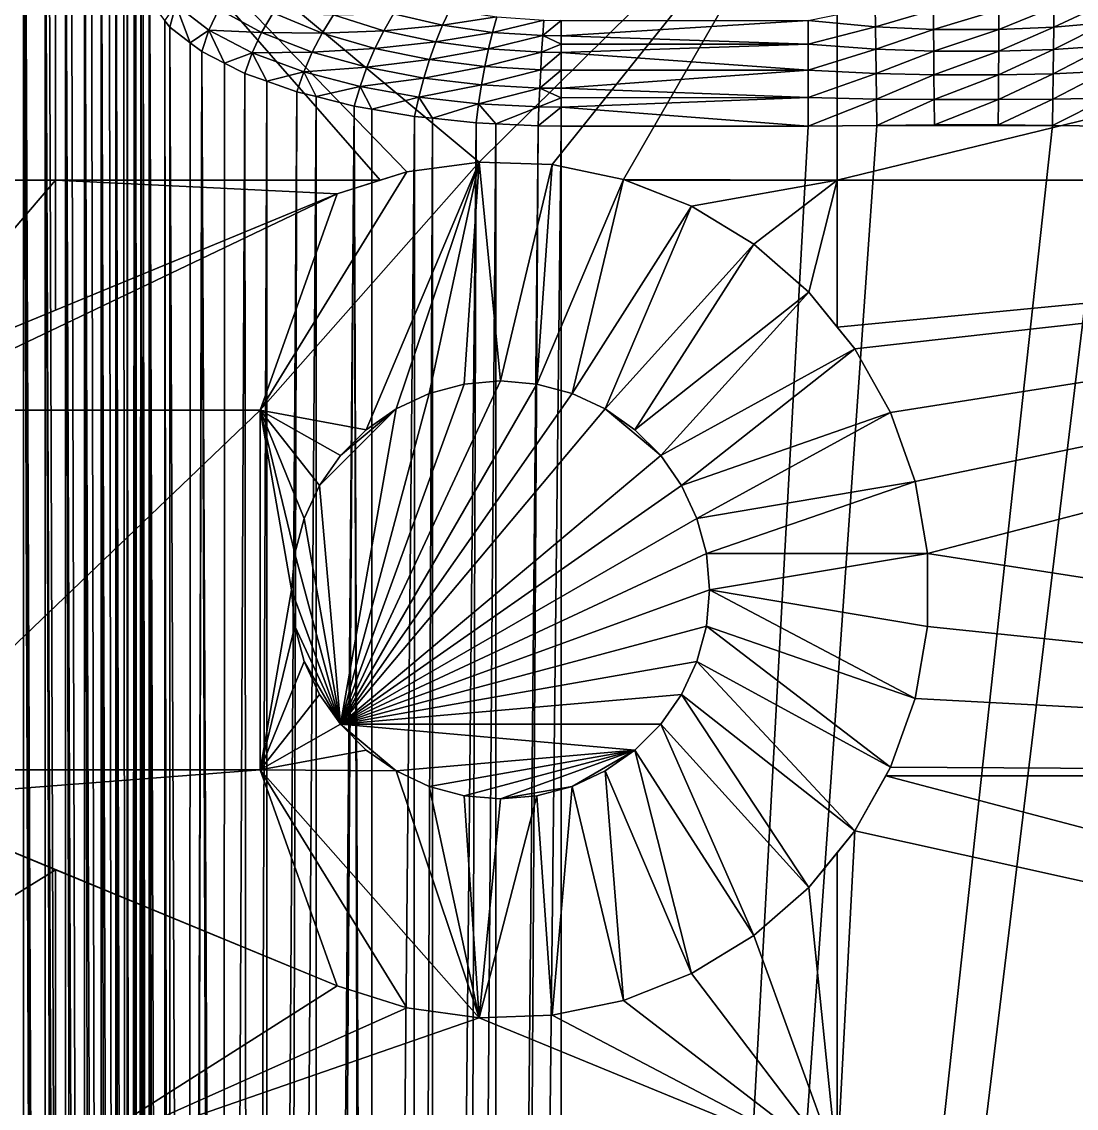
# Model space of a CAD drawing. Header units: metres. Extents: x 0 to 119, y 0 to 68.
# Drawn here: x 83.67 to 96.28, y 44.13 to 57.12 of the extents above; entities that cross this region are included whole.
import ezdxf

# ---------------------------------------------------------------- set-up
doc = ezdxf.new("R2010")
doc.units = ezdxf.units.M

msp = doc.modelspace()

# ---------------------------------------------------------------- linework, layer by layer
for points in [[(85.035294, 2, 12.22436), (85.014343, 60.297028, 12.292929), (85.033211, 60.311714, 12.224043)], [(85.052238, 2, 12.178945), (85.033211, 60.311714, 12.224043), (85.094124, 60.359138, 12.00163)], [(85.035294, 2, 12.22436), (85.033211, 60.311714, 12.224043), (85.052238, 2, 12.178945)], [(85.052238, 2, 12.178945), (85.094124, 60.359138, 12.00163), (85.098648, 2, 11.965607)], [(85.098648, 2, 11.965607), (85.094124, 60.359138, 12.00163), (85.097343, 60.366806, 11.965682)], [(85.103798, 2, 11.941935), (85.097343, 60.366806, 11.965682), (85.121094, 60.423454, 11.7)], [(85.098648, 2, 11.965607), (85.097343, 60.366806, 11.965682), (85.103798, 2, 11.941935)], [(85.103798, 2, 11.941935), (85.121094, 60.423454, 11.7), (85.121094, 2, 11.7)], [(85.121094, 57.691662, 4.999999), (85.121094, 2, 11.7), (85.121094, 60.423454, 11.7)], [(84.711311, 60.187428, 12.806952), (84.793098, 2, 12.696742), (84.618729, 60.168118, 12.897532)], [(84.791122, 60.211208, 12.695438), (84.793098, 2, 12.696742), (84.711311, 60.187428, 12.806952)], [(84.791122, 60.211208, 12.695438), (84.885048, 60.239189, 12.564209), (84.932617, 2, 12.470039)], [(84.932617, 2, 12.470039), (84.851227, 2, 12.619088), (84.791122, 60.211208, 12.695438)], [(84.791122, 60.211208, 12.695438), (84.851227, 2, 12.619088), (84.793098, 2, 12.696742)], [(84.932617, 2, 12.470039), (84.885048, 60.239189, 12.564209), (84.930344, 60.259449, 12.469175)], [(84.967468, 2, 12.406205), (84.930344, 60.259449, 12.469175), (85.014343, 60.297028, 12.292929)], [(84.932617, 2, 12.470039), (84.930344, 60.259449, 12.469175), (84.967468, 2, 12.406205)], [(84.967468, 2, 12.406205), (85.014343, 60.297028, 12.292929), (85.035294, 2, 12.22436)], [(83.686882, 60.06583, 13.37725), (83.686707, 2, 13.377546), (83.421097, 60.060982, 13.4)], [(83.421097, 60.060982, 13.4), (83.686707, 2, 13.377546), (83.663033, 2, 13.382695)], [(83.686882, 60.06583, 13.37725), (83.900047, 2, 13.331138), (83.686707, 2, 13.377546)], [(83.709999, 60.066254, 13.375271), (83.94545, 2, 13.314198), (83.686882, 60.06583, 13.37725)], [(83.94545, 2, 13.314198), (83.900047, 2, 13.331138), (83.686882, 60.06583, 13.37725)], [(83.945572, 60.079418, 13.313518), (83.94545, 2, 13.314198), (83.709999, 60.066254, 13.375271)], [(83.945572, 60.079418, 13.313518), (84.127304, 2, 13.246374), (83.94545, 2, 13.314198)], [(83.991203, 60.08197, 13.301555), (84.191147, 2, 13.211517), (83.945572, 60.079418, 13.313518)], [(84.191147, 2, 13.211517), (84.127304, 2, 13.246374), (83.945572, 60.079418, 13.313518)], [(84.190933, 60.101398, 13.210437), (84.191147, 2, 13.211517), (83.991203, 60.08197, 13.301555)], [(84.256966, 60.107822, 13.180311), (84.417839, 2, 13.072), (84.190933, 60.101398, 13.210437)], [(84.417839, 2, 13.072), (84.340187, 2, 13.13013), (84.190933, 60.101398, 13.210437)], [(84.190933, 60.101398, 13.210437), (84.340187, 2, 13.13013), (84.191147, 2, 13.211517)], [(84.417107, 60.13121, 13.070612), (84.417839, 2, 13.072), (84.256966, 60.107822, 13.180311)], [(84.499542, 60.143253, 13.014134), (84.620117, 2, 12.899018), (84.417107, 60.13121, 13.070612)], [(84.620117, 2, 12.899018), (84.534363, 2, 12.984774), (84.417107, 60.13121, 13.070612)], [(84.417107, 60.13121, 13.070612), (84.534363, 2, 12.984774), (84.417839, 2, 13.072)], [(84.618729, 60.168118, 12.897532), (84.620117, 2, 12.899018), (84.499542, 60.143253, 13.014134)], [(84.793098, 2, 12.696742), (84.705872, 2, 12.813263), (84.618729, 60.168118, 12.897532)], [(84.618729, 60.168118, 12.897532), (84.705872, 2, 12.813263), (84.620117, 2, 12.899018)], [(84.071098, 55.224998, 40), (84.071098, 59.671574, 40), (78.371101, 55.224998, 40)], [(78.371101, 55.224998, 40), (84.071098, 59.671574, 40), (78.371101, 59.671574, 40)], [(89.138748, 55.443531, 40), (93.421104, 59.671574, 40), (84.071098, 59.671574, 40)], [(89.138748, 55.443531, 40), (84.071098, 59.671574, 40), (88.273315, 55.325497, 40)], [(88.273315, 55.325497, 40), (84.071098, 59.671574, 40), (87.955414, 55.224998, 40)], [(84.071098, 55.224998, 40), (87.955414, 55.224998, 40), (84.071098, 59.671574, 40)], [(90.011658, 55.412899, 40), (93.421104, 59.671574, 40), (89.138748, 55.443531, 40)], [(90.866676, 55.234482, 40), (93.421104, 59.671574, 40), (90.011658, 55.412899, 40)], [(93.421104, 55.224998, 40), (93.421104, 59.671574, 40), (90.866676, 55.234482, 40)], [(111.671097, 55.224998, 40), (111.671097, 59.671574, 40), (93.421104, 55.224998, 40)], [(93.421104, 55.224998, 40), (111.671097, 59.671574, 40), (93.421104, 59.671574, 40)], [(85.191124, 57.40752, 4.218608), (85.190193, 2, 4.219208), (85.121094, 57.691662, 4.999999)], [(85.121094, 57.691662, 4.999999), (85.190193, 2, 4.219208), (85.157555, 2, 4.397316)], [(85.121094, 57.691662, 4.999999), (85.157555, 2, 4.397316), (85.121094, 2, 4.999999)], [(85.121094, 2, 4.999999), (85.121094, 2, 11.7), (85.121094, 57.691662, 4.999999)], [(85.191124, 57.40752, 4.218608), (85.266388, 2, 3.803421), (85.190193, 2, 4.219208)], [(85.200775, 57.368374, 4.110962), (85.266388, 2, 3.803421), (85.191124, 57.40752, 4.218608)], [(85.379913, 57.131229, 3.458811), (85.374176, 2, 3.45752), (85.200775, 57.368374, 4.110962)], [(85.200775, 57.368374, 4.110962), (85.374176, 2, 3.45752), (85.266388, 2, 3.803421)], [(85.512367, 57.322861, 3.117004), (85.437027, 57.055607, 3.250845), (85.379913, 57.131229, 3.458811)], [(85.682487, 56.869091, 2.737923), (85.437027, 57.055607, 3.250845), (85.512367, 57.322861, 3.117004)], [(85.906509, 57.020161, 2.345536), (85.682487, 56.869091, 2.737923), (85.512367, 57.322861, 3.117004)], [(86.026772, 57.270718, 2.264999), (85.906509, 57.020161, 2.345536), (85.512367, 57.322861, 3.117004)], [(96.016685, 57.295895, 0.585839), (96.654999, 57.35556, 0.656264), (96.013367, 57.057274, 0.382001)], [(96.013367, 57.057274, 0.382001), (96.654999, 57.35556, 0.656264), (96.653404, 57.111889, 0.428954)], [(86.537209, 56.993073, 1.612589), (85.906509, 57.020161, 2.345536), (86.026772, 57.270718, 2.264999)], [(86.675888, 57.226189, 1.590909), (86.537209, 56.993073, 1.612589), (86.026772, 57.270718, 2.264999)], [(87.260506, 56.986217, 1.070557), (86.537209, 56.993073, 1.612589), (86.675888, 57.226189, 1.590909)], [(87.395432, 57.202347, 1.104815), (87.260506, 56.986217, 1.070557), (86.675888, 57.226189, 1.590909)], [(87.997765, 57.014343, 0.726571), (87.260506, 56.986217, 1.070557), (87.395432, 57.202347, 1.104815)], [(88.113503, 57.214264, 0.808518), (87.997765, 57.014343, 0.726571), (87.395432, 57.202347, 1.104815)], [(88.702065, 57.079453, 0.554631), (87.997765, 57.014343, 0.726571), (88.113503, 57.214264, 0.808518)], [(88.788948, 57.263428, 0.674851), (88.702065, 57.079453, 0.554631), (88.113503, 57.214264, 0.808518)], [(89.349556, 57.178745, 0.523875), (88.702065, 57.079453, 0.554631), (88.788948, 57.263428, 0.674851)], [(93.073784, 57.137207, 0.44984), (93.876816, 57.299393, 0.590025), (93.880135, 57.060421, 0.384785)], [(93.876816, 57.299393, 0.590025), (94.575089, 57.264885, 0.54837), (93.880135, 57.060421, 0.384785)], [(93.880135, 57.060421, 0.384785), (94.575089, 57.264885, 0.54837), (94.576836, 57.029697, 0.357118)], [(94.575089, 57.264885, 0.54837), (95.358772, 57.264675, 0.548109), (94.576836, 57.029697, 0.357118)], [(94.576836, 57.029697, 0.357118), (95.358772, 57.264675, 0.548109), (95.357079, 57.02951, 0.356944)], [(95.358772, 57.264675, 0.548109), (96.016685, 57.295895, 0.585839), (95.357079, 57.02951, 0.356944)], [(95.357079, 57.02951, 0.356944), (96.016685, 57.295895, 0.585839), (96.013367, 57.057274, 0.382001)], [(85.379913, 57.131229, 3.458811), (85.446014, 2, 3.226975), (85.374176, 2, 3.45752)], [(85.437027, 57.055607, 3.250845), (85.446014, 2, 3.226975), (85.379913, 57.131229, 3.458811)], [(85.682487, 56.869091, 2.737923), (85.669052, 2, 2.731394), (85.437027, 57.055607, 3.250845)], [(85.437027, 57.055607, 3.250845), (85.669052, 2, 2.731394), (85.446014, 2, 3.226975)], [(88.702065, 57.079453, 0.554631), (88.620293, 56.880249, 0.457257), (87.997765, 57.014343, 0.726571)], [(89.299408, 56.9944, 0.394607), (88.620293, 56.880249, 0.457257), (88.702065, 57.079453, 0.554631)], [(89.349556, 57.178745, 0.523875), (89.299408, 56.9944, 0.394607), (88.702065, 57.079453, 0.554631)], [(89.913574, 57.140186, 0.455149), (89.299408, 56.9944, 0.394607), (89.349556, 57.178745, 0.523875)], [(89.913574, 57.140186, 0.455149), (89.900116, 56.955673, 0.321783), (89.299408, 56.9944, 0.394607)], [(90.121101, 57.137207, 0.44984), (89.900116, 56.955673, 0.321783), (89.913574, 57.140186, 0.455149)], [(90.121101, 56.952682, 0.316156), (89.900116, 56.955673, 0.321783), (90.121101, 57.137207, 0.44984)], [(93.073784, 56.855007, 0.257414), (90.121101, 56.952682, 0.316156), (93.073784, 57.137207, 0.44984)], [(90.121101, 56.952682, 0.316156), (90.121101, 57.137207, 0.44984), (93.073784, 57.137207, 0.44984)], [(93.073784, 57.137207, 0.44984), (93.880135, 57.060421, 0.384785), (93.073784, 56.855007, 0.257414)], [(93.073784, 56.855007, 0.257414), (93.880135, 57.060421, 0.384785), (93.883858, 56.792183, 0.219619)], [(93.880135, 57.060421, 0.384785), (94.576836, 57.029697, 0.357118), (93.883858, 56.792183, 0.219619)], [(95.357079, 57.02951, 0.356944), (96.013367, 57.057274, 0.382001), (95.355171, 56.768166, 0.203507)], [(95.355171, 56.768166, 0.203507), (96.013367, 57.057274, 0.382001), (96.009659, 56.7897, 0.218008)], [(96.013367, 57.057274, 0.382001), (96.653404, 57.111889, 0.428954), (96.009659, 56.7897, 0.218008)], [(96.009659, 56.7897, 0.218008), (96.653404, 57.111889, 0.428954), (96.651581, 56.833855, 0.245258)], [(85.906509, 57.020161, 2.345536), (85.820457, 56.764244, 2.449606), (85.682487, 56.869091, 2.737923)], [(86.091751, 56.627079, 2.072392), (85.820457, 56.764244, 2.449606), (85.906509, 57.020161, 2.345536)], [(86.422829, 56.750896, 1.660705), (86.091751, 56.627079, 2.072392), (85.906509, 57.020161, 2.345536)], [(86.537209, 56.993073, 1.612589), (86.422829, 56.750896, 1.660705), (85.906509, 57.020161, 2.345536)], [(87.141502, 56.758469, 1.062831), (86.422829, 56.750896, 1.660705), (86.537209, 56.993073, 1.612589)], [(87.260506, 56.986217, 1.070557), (87.141502, 56.758469, 1.062831), (86.537209, 56.993073, 1.612589)], [(87.891624, 56.800873, 0.669656), (87.141502, 56.758469, 1.062831), (87.260506, 56.986217, 1.070557)], [(87.997765, 57.014343, 0.726571), (87.891624, 56.800873, 0.669656), (87.260506, 56.986217, 1.070557)], [(88.620293, 56.880249, 0.457257), (87.891624, 56.800873, 0.669656), (87.997765, 57.014343, 0.726571)], [(89.299408, 56.9944, 0.394607), (89.252068, 56.79565, 0.287531), (88.620293, 56.880249, 0.457257)], [(89.900116, 56.955673, 0.321783), (89.252068, 56.79565, 0.287531), (89.299408, 56.9944, 0.394607)], [(89.900116, 56.955673, 0.321783), (89.887383, 56.757126, 0.210296), (89.252068, 56.79565, 0.287531)], [(90.121101, 56.853413, 0.260243), (89.887383, 56.757126, 0.210296), (89.900116, 56.955673, 0.321783)], [(89.900116, 56.955673, 0.321783), (90.121101, 56.952682, 0.316156), (90.121101, 56.853413, 0.260243)], [(93.073784, 56.855007, 0.257414), (90.121101, 56.853413, 0.260243), (90.121101, 56.952682, 0.316156)], [(93.883858, 56.792183, 0.219619), (94.576836, 57.029697, 0.357118), (94.578773, 56.768311, 0.203606)], [(94.576836, 57.029697, 0.357118), (95.357079, 57.02951, 0.356944), (94.578773, 56.768311, 0.203606)], [(94.578773, 56.768311, 0.203606), (95.357079, 57.02951, 0.356944), (95.355171, 56.768166, 0.203507)], [(85.669052, 2, 2.731394), (85.682487, 56.869091, 2.737923), (85.820457, 56.764244, 2.449606)], [(87.891624, 56.800873, 0.669656), (87.796661, 56.577053, 0.638634), (87.141502, 56.758469, 1.062831)], [(88.544762, 56.668613, 0.384089), (87.796661, 56.577053, 0.638634), (87.891624, 56.800873, 0.669656)], [(88.620293, 56.880249, 0.457257), (88.544762, 56.668613, 0.384089), (87.891624, 56.800873, 0.669656)], [(89.252068, 56.79565, 0.287531), (88.544762, 56.668613, 0.384089), (88.620293, 56.880249, 0.457257)], [(89.252068, 56.79565, 0.287531), (89.208153, 56.585136, 0.204071), (88.544762, 56.668613, 0.384089)], [(89.887383, 56.757126, 0.210296), (89.208153, 56.585136, 0.204071), (89.252068, 56.79565, 0.287531)], [(90.121101, 56.853413, 0.260243), (90.121101, 56.75415, 0.20433), (89.887383, 56.757126, 0.210296)], [(93.073784, 56.544182, 0.115812), (90.121101, 56.75415, 0.20433), (93.073784, 56.855007, 0.257414)], [(90.121101, 56.75415, 0.20433), (90.121101, 56.853413, 0.260243), (93.073784, 56.855007, 0.257414)], [(93.073784, 56.855007, 0.257414), (93.883858, 56.792183, 0.219619), (93.073784, 56.544182, 0.115812)], [(96.009659, 56.7897, 0.218008), (96.651581, 56.833855, 0.245258), (96.00563, 56.499771, 0.097895)], [(96.00563, 56.499771, 0.097895), (96.651581, 56.833855, 0.245258), (96.649597, 56.529182, 0.110278)], [(85.669052, 2, 2.731394), (85.820457, 56.764244, 2.449606), (85.693825, 2, 2.676383)], [(85.820457, 56.764244, 2.449606), (86.00618, 2, 2.159676), (85.693825, 2, 2.676383)], [(86.091751, 56.627079, 2.072392), (86.080612, 2, 2.064673), (85.820457, 56.764244, 2.449606)], [(85.820457, 56.764244, 2.449606), (86.080612, 2, 2.064673), (86.00618, 2, 2.159676)], [(86.422829, 56.750896, 1.660705), (86.334854, 56.504162, 1.734363), (86.091751, 56.627079, 2.072392)], [(86.598503, 56.410843, 1.477743), (86.334854, 56.504162, 1.734363), (86.422829, 56.750896, 1.660705)], [(87.141502, 56.758469, 1.062831), (87.040367, 56.522869, 1.081763), (86.422829, 56.750896, 1.660705)], [(87.040367, 56.522869, 1.081763), (86.598503, 56.410843, 1.477743), (86.422829, 56.750896, 1.660705)], [(87.796661, 56.577053, 0.638634), (87.040367, 56.522869, 1.081763), (87.141502, 56.758469, 1.062831)], [(88.544762, 56.668613, 0.384089), (88.47654, 56.447487, 0.33615), (87.796661, 56.577053, 0.638634)], [(89.208153, 56.585136, 0.204071), (88.47654, 56.447487, 0.33615), (88.544762, 56.668613, 0.384089)], [(89.887383, 56.757126, 0.210296), (89.875549, 56.547119, 0.122141), (89.208153, 56.585136, 0.204071)], [(90.121101, 56.75415, 0.20433), (89.875549, 56.547119, 0.122141), (89.887383, 56.757126, 0.210296)], [(90.121101, 56.75415, 0.20433), (90.121101, 56.544182, 0.115812), (89.875549, 56.547119, 0.122141)], [(93.073784, 56.544182, 0.115812), (90.121101, 56.544182, 0.115812), (90.121101, 56.75415, 0.20433)], [(93.073784, 56.544182, 0.115812), (93.883858, 56.792183, 0.219619), (93.887901, 56.501343, 0.098627)], [(93.883858, 56.792183, 0.219619), (94.578773, 56.768311, 0.203606), (93.887901, 56.501343, 0.098627)], [(93.887901, 56.501343, 0.098627), (94.578773, 56.768311, 0.203606), (94.580856, 56.486717, 0.091366)], [(94.578773, 56.768311, 0.203606), (95.355171, 56.768166, 0.203507), (94.580856, 56.486717, 0.091366)], [(94.580856, 56.486717, 0.091366), (95.355171, 56.768166, 0.203507), (95.353127, 56.486637, 0.09132)], [(95.355171, 56.768166, 0.203507), (96.009659, 56.7897, 0.218008), (95.353127, 56.486637, 0.09132)], [(95.353127, 56.486637, 0.09132), (96.009659, 56.7897, 0.218008), (96.00563, 56.499771, 0.097895)], [(86.334854, 56.504162, 1.734363), (86.080612, 2, 2.064673), (86.091751, 56.627079, 2.072392)], [(87.796661, 56.577053, 0.638634), (87.714294, 56.346249, 0.633964), (87.040367, 56.522869, 1.081763)], [(88.47654, 56.447487, 0.33615), (87.714294, 56.346249, 0.633964), (87.796661, 56.577053, 0.638634)], [(89.208153, 56.585136, 0.204071), (89.168266, 56.365665, 0.145338), (88.47654, 56.447487, 0.33615)], [(89.875549, 56.547119, 0.122141), (89.168266, 56.365665, 0.145338), (89.208153, 56.585136, 0.204071)], [(89.875549, 56.547119, 0.122141), (89.864777, 56.328392, 0.058465), (89.168266, 56.365665, 0.145338)], [(90.121101, 56.544182, 0.115812), (89.864777, 56.328392, 0.058465), (89.875549, 56.547119, 0.122141)], [(90.121101, 56.325512, 0.051752), (89.864777, 56.328392, 0.058465), (90.121101, 56.544182, 0.115812)], [(93.073784, 56.213795, 0.029165), (90.121101, 56.325512, 0.051752), (93.073784, 56.544182, 0.115812)], [(90.121101, 56.325512, 0.051752), (90.121101, 56.544182, 0.115812), (93.073784, 56.544182, 0.115812)], [(93.073784, 56.544182, 0.115812), (93.887901, 56.501343, 0.098627), (93.073784, 56.213795, 0.029165)], [(86.334854, 56.504162, 1.734363), (86.378548, 2, 1.684386), (86.080612, 2, 2.064673)], [(86.598503, 56.410843, 1.477743), (86.378548, 2, 1.684386), (86.334854, 56.504162, 1.734363)], [(86.598503, 56.410843, 1.477743), (86.592018, 2, 1.470916), (86.378548, 2, 1.684386)], [(86.958794, 56.283314, 1.12704), (86.592018, 2, 1.470916), (86.598503, 56.410843, 1.477743)], [(87.040367, 56.522869, 1.081763), (86.958794, 56.283314, 1.12704), (86.598503, 56.410843, 1.477743)], [(87.190979, 56.225384, 0.967741), (86.958794, 56.283314, 1.12704), (87.040367, 56.522869, 1.081763)], [(87.714294, 56.346249, 0.633964), (87.190979, 56.225384, 0.967741), (87.040367, 56.522869, 1.081763)], [(88.47654, 56.447487, 0.33615), (88.41658, 56.219963, 0.314109), (87.714294, 56.346249, 0.633964)], [(89.168266, 56.365665, 0.145338), (88.41658, 56.219963, 0.314109), (88.47654, 56.447487, 0.33615)], [(93.073784, 56.213795, 0.029165), (93.887901, 56.501343, 0.098627), (93.892159, 56.195114, 0.02481)], [(93.887901, 56.501343, 0.098627), (94.580856, 56.486717, 0.091366), (93.892159, 56.195114, 0.02481)], [(93.892159, 56.195114, 0.02481), (94.580856, 56.486717, 0.091366), (94.583046, 56.191402, 0.022972)], [(94.580856, 56.486717, 0.091366), (95.353127, 56.486637, 0.09132), (94.583046, 56.191402, 0.022972)], [(94.583046, 56.191402, 0.022972), (95.353127, 56.486637, 0.09132), (95.350983, 56.191387, 0.022961)], [(95.353127, 56.486637, 0.09132), (96.00563, 56.499771, 0.097895), (95.350983, 56.191387, 0.022961)], [(95.350983, 56.191387, 0.022961), (96.00563, 56.499771, 0.097895), (96.001389, 56.194622, 0.024624)], [(96.00563, 56.499771, 0.097895), (96.649597, 56.529182, 0.110278), (96.001389, 56.194622, 0.024624)], [(96.001389, 56.194622, 0.024624), (96.649597, 56.529182, 0.110278), (96.647484, 56.206326, 0.027761)], [(86.958794, 56.283314, 1.12704), (86.805489, 2, 1.257446), (86.592018, 2, 1.470916)], [(87.190979, 56.225384, 0.967741), (86.805489, 2, 1.257446), (86.958794, 56.283314, 1.12704)], [(87.714294, 56.346249, 0.633964), (87.645767, 56.111923, 0.655722), (87.190979, 56.225384, 0.967741)], [(87.85672, 56.07597, 0.556845), (87.645767, 56.111923, 0.655722), (87.714294, 56.346249, 0.633964)], [(88.41658, 56.219963, 0.314109), (87.85672, 56.07597, 0.556845), (87.714294, 56.346249, 0.633964)], [(89.168266, 56.365665, 0.145338), (89.132904, 56.140156, 0.112113), (88.41658, 56.219963, 0.314109)], [(89.864777, 56.328392, 0.058465), (89.132904, 56.140156, 0.112113), (89.168266, 56.365665, 0.145338)], [(89.864777, 56.328392, 0.058465), (89.855194, 56.103786, 0.02009), (89.132904, 56.140156, 0.112113)], [(90.121101, 56.213242, 0.032365), (89.855194, 56.103786, 0.02009), (89.864777, 56.328392, 0.058465)], [(89.864777, 56.328392, 0.058465), (90.121101, 56.325512, 0.051752), (90.121101, 56.213242, 0.032365)], [(93.073784, 56.213795, 0.029165), (90.121101, 56.213242, 0.032365), (90.121101, 56.325512, 0.051752)], [(87.190979, 56.225384, 0.967741), (87.185768, 2, 0.95951), (86.805489, 2, 1.257446)], [(87.645767, 56.111923, 0.655722), (87.185768, 2, 0.95951), (87.190979, 56.225384, 0.967741)], [(88.41658, 56.219963, 0.314109), (88.365707, 55.989216, 0.318272), (87.85672, 56.07597, 0.556845)], [(88.579384, 55.966709, 0.256376), (88.365707, 55.989216, 0.318272), (88.41658, 56.219963, 0.314109)], [(89.132904, 56.140156, 0.112113), (88.579384, 55.966709, 0.256376), (88.41658, 56.219963, 0.314109)], [(90.121101, 56.213242, 0.032365), (90.121101, 56.100971, 0.012979), (89.855194, 56.103786, 0.02009)], [(93.073784, 55.873478), (90.121101, 56.100971, 0.012979), (93.073784, 56.213795, 0.029165)], [(90.121101, 56.100971, 0.012979), (90.121101, 56.213242, 0.032365), (93.073784, 56.213795, 0.029165)], [(93.073784, 56.213795, 0.029165), (93.892159, 56.195114, 0.02481), (93.073784, 55.873478)], [(93.073784, 55.873478), (93.892159, 56.195114, 0.02481), (93.896515, 55.881092)], [(93.892159, 56.195114, 0.02481), (94.583046, 56.191402, 0.022972), (93.896515, 55.881092)], [(93.896515, 55.881092), (94.583046, 56.191402, 0.022972), (94.585281, 55.889145)], [(94.583046, 56.191402, 0.022972), (95.350983, 56.191387, 0.022961), (94.585281, 55.889145)], [(94.585281, 55.889145), (95.350983, 56.191387, 0.022961), (95.348785, 55.889206)], [(95.350983, 56.191387, 0.022961), (96.001389, 56.194622, 0.024624), (95.348785, 55.889206)], [(95.348785, 55.889206), (96.001389, 56.194622, 0.024624), (95.997047, 55.881767)], [(96.001389, 56.194622, 0.024624), (96.647484, 56.206326, 0.027761), (95.997047, 55.881767)], [(95.997047, 55.881767), (96.647484, 56.206326, 0.027761), (96.645309, 55.874252)], [(87.645767, 56.111923, 0.655722), (87.280777, 2, 0.885081), (87.185768, 2, 0.95951)], [(87.797478, 2, 0.572719), (87.280777, 2, 0.885081), (87.645767, 56.111923, 0.655722)], [(87.797478, 2, 0.572719), (87.645767, 56.111923, 0.655722), (87.852493, 2, 0.54796)], [(87.852493, 2, 0.54796), (87.645767, 56.111923, 0.655722), (87.85672, 56.07597, 0.556845)], [(87.852493, 2, 0.54796), (87.85672, 56.07597, 0.556845), (88.365707, 55.989216, 0.318272)], [(89.132904, 56.140156, 0.112113), (89.102585, 55.911606, 0.104837), (88.579384, 55.966709, 0.256376)], [(89.340523, 55.900291, 0.073729), (89.102585, 55.911606, 0.104837), (89.132904, 56.140156, 0.112113)], [(89.855194, 56.103786, 0.02009), (89.340523, 55.900291, 0.073729), (89.132904, 56.140156, 0.112113)], [(89.855194, 56.103786, 0.02009), (89.846924, 55.876217, 0.007521), (89.340523, 55.900291, 0.073729)], [(90.121101, 56.100971, 0.012979), (89.846924, 55.876217, 0.007521), (89.855194, 56.103786, 0.02009)], [(90.121101, 56.100971, 0.012979), (90.121101, 55.873478), (89.846924, 55.876217, 0.007521)], [(90.121101, 55.873478), (90.121101, 56.100971, 0.012979), (93.073784, 55.873478)], [(87.852493, 2, 0.54796), (88.365707, 55.989216, 0.318272), (88.348076, 2, 0.324918)], [(88.348076, 2, 0.324918), (88.365707, 55.989216, 0.318272), (88.579384, 55.966709, 0.256376)], [(88.348076, 2, 0.324918), (88.579384, 55.966709, 0.256376), (88.578621, 2, 0.253078)], [(88.578621, 2, 0.253078), (88.579384, 55.966709, 0.256376), (89.102585, 55.911606, 0.104837)], [(88.578621, 2, 0.253078), (89.102585, 55.911606, 0.104837), (88.924522, 2, 0.14529)], [(88.924522, 2, 0.14529), (89.102585, 55.911606, 0.104837), (89.340523, 55.900291, 0.073729)], [(88.924522, 2, 0.14529), (89.340523, 55.900291, 0.073729), (89.340309, 2, 0.069095)], [(89.340309, 2, 0.069095), (89.340523, 55.900291, 0.073729), (89.846924, 55.876217, 0.007521)], [(94.585281, 55.889145), (95.348785, 55.889206), (93.896515, 55.881092)], [(93.896515, 55.881092), (95.348785, 55.889206), (95.997047, 55.881767)], [(89.340309, 2, 0.069095), (89.846924, 55.876217, 0.007521), (89.51841, 2, 0.036456)], [(89.51841, 2, 0.036456), (89.846924, 55.876217, 0.007521), (90.121101, 55.873478)], [(89.51841, 2, 0.036456), (90.121101, 55.873478), (90.121101, 2)], [(93.896515, 55.881092), (95.997047, 55.881767), (90.121101, 2)], [(90.121101, 2), (95.997047, 55.881767), (96.645309, 55.874252)], [(90.121101, 2), (93.073784, 55.873478), (93.896515, 55.881092)], [(90.121101, 2), (96.645309, 55.874252), (112.121101, 2)], [(90.121101, 55.873478), (93.073784, 55.873478), (90.121101, 2)], [(88.273315, 55.325497, 41), (86.521103, 52.475002, 41), (89.138748, 55.443531, 41)], [(86.521103, 52.475002, 41), (87.789131, 52.240112, 41), (89.138748, 55.443531, 41)], [(89.138748, 55.443531, 41), (87.789131, 52.240112, 41), (88.146095, 52.490063, 41)], [(89.138748, 55.443531, 41), (88.146095, 52.490063, 41), (88.541046, 52.674229, 41)], [(88.273315, 55.325497, 40), (88.273315, 55.325497, 41), (89.138748, 55.443531, 41)], [(88.273315, 55.325497, 40), (89.138748, 55.443531, 41), (89.138748, 55.443531, 40)], [(88.961975, 52.787022, 41), (89.138748, 55.443531, 41), (88.541046, 52.674229, 41)], [(89.396095, 52.825001, 41), (89.138748, 55.443531, 41), (88.961975, 52.787022, 41)], [(89.396095, 52.825001, 41), (90.011658, 55.412899, 41), (89.138748, 55.443531, 41)], [(89.138748, 55.443531, 40), (89.138748, 55.443531, 41), (90.011658, 55.412899, 41)], [(89.138748, 55.443531, 40), (90.011658, 55.412899, 41), (90.011658, 55.412899, 40)], [(89.830223, 52.787022, 41), (90.011658, 55.412899, 41), (89.396095, 52.825001, 41)], [(89.830223, 52.787022, 41), (90.866676, 55.234482, 41), (90.011658, 55.412899, 41)], [(90.011658, 55.412899, 40), (90.011658, 55.412899, 41), (90.866676, 55.234482, 41)], [(90.011658, 55.412899, 40), (90.866676, 55.234482, 41), (90.866676, 55.234482, 40)], [(87.440491, 55.062218, 41), (86.521103, 52.475002, 41), (88.273315, 55.325497, 41)], [(87.955414, 55.224998, 40), (87.440491, 55.062218, 41), (88.273315, 55.325497, 41)], [(87.955414, 55.224998, 40), (88.273315, 55.325497, 41), (88.273315, 55.325497, 40)], [(78.371101, 55.224998, 40), (82.021103, 52.825001, 40), (84.071098, 55.224998, 40)], [(84.071098, 55.224998, 40), (82.021103, 52.825001, 40), (84.071098, 53.671276, 40)], [(84.071098, 55.224998, 40), (84.071098, 53.671276, 40), (87.440491, 55.062218, 40)], [(87.440491, 55.062218, 40), (87.955414, 55.224998, 40), (84.071098, 55.224998, 40)], [(87.440491, 55.062218, 40), (87.440491, 55.062218, 41), (87.955414, 55.224998, 40)], [(90.251144, 52.674229, 41), (90.866676, 55.234482, 41), (89.830223, 52.787022, 41)], [(90.251144, 52.674229, 41), (91.678993, 54.913464, 41), (90.866676, 55.234482, 41)], [(90.866676, 55.234482, 40), (90.890678, 55.224998, 40), (93.421104, 55.224998, 40)], [(91.678993, 54.913464, 41), (90.890678, 55.224998, 40), (90.866676, 55.234482, 41)], [(90.866676, 55.234482, 40), (90.866676, 55.234482, 41), (90.890678, 55.224998, 40)], [(93.421104, 55.224998, 40), (90.890678, 55.224998, 40), (91.678993, 54.913464, 40)], [(91.678993, 54.913464, 41), (91.678993, 54.913464, 40), (90.890678, 55.224998, 40)], [(91.678993, 54.913464, 40), (92.424995, 54.459175, 40), (93.421104, 55.224998, 40)], [(93.421104, 55.224998, 40), (92.424995, 54.459175, 40), (93.083023, 53.8848, 40)], [(93.421104, 55.224998, 40), (93.083023, 53.8848, 40), (93.421104, 53.468903, 40)], [(93.421104, 55.224998, 40), (93.421104, 53.468903, 40), (111.671097, 55.224998, 40)], [(111.671097, 55.224998, 40), (93.421104, 53.468903, 40), (93.633965, 53.207031, 40)], [(111.671097, 55.224998, 40), (93.633965, 53.207031, 40), (94.061806, 52.445553, 40)], [(94.061806, 52.445553, 40), (94.354141, 51.622478, 40), (111.671097, 55.224998, 40)], [(111.671097, 55.224998, 40), (94.354141, 51.622478, 40), (94.502457, 50.761723, 40)], [(111.671097, 55.224998, 40), (94.502457, 50.761723, 40), (111.671097, 48.099998, 40)], [(82.021103, 52.825001, 41), (82.021103, 52.475002, 41), (87.440491, 55.062218, 41)], [(87.440491, 55.062218, 41), (82.021103, 52.475002, 41), (86.521103, 52.475002, 41)], [(84.071098, 53.671276, 40), (82.021103, 52.825001, 41), (87.440491, 55.062218, 41)], [(84.071098, 53.671276, 40), (87.440491, 55.062218, 41), (87.440491, 55.062218, 40)], [(90.646103, 52.490063, 41), (91.678993, 54.913464, 41), (90.251144, 52.674229, 41)], [(90.646103, 52.490063, 41), (92.424995, 54.459175, 41), (91.678993, 54.913464, 41)], [(92.424995, 54.459175, 41), (92.424995, 54.459175, 40), (91.678993, 54.913464, 40)], [(92.424995, 54.459175, 41), (91.678993, 54.913464, 40), (91.678993, 54.913464, 41)], [(91.003067, 52.240112, 41), (92.424995, 54.459175, 41), (90.646103, 52.490063, 41)], [(91.003067, 52.240112, 41), (93.083023, 53.8848, 41), (92.424995, 54.459175, 41)], [(93.083023, 53.8848, 41), (93.083023, 53.8848, 40), (92.424995, 54.459175, 40)], [(93.083023, 53.8848, 41), (92.424995, 54.459175, 40), (92.424995, 54.459175, 41)], [(91.311211, 51.931969, 41), (93.083023, 53.8848, 41), (91.003067, 52.240112, 41)], [(91.311211, 51.931969, 41), (93.633965, 53.207031, 41), (93.083023, 53.8848, 41)], [(93.633965, 53.207031, 41), (93.421104, 53.468903, 40), (93.083023, 53.8848, 41)], [(93.421104, 53.468903, 40), (93.083023, 53.8848, 40), (93.083023, 53.8848, 41)], [(82.021103, 52.825001, 40), (82.021103, 52.825001, 41), (84.071098, 53.671276, 40)], [(93.633965, 53.207031, 41), (93.633965, 53.207031, 40), (93.421104, 53.468903, 40)], [(91.561157, 51.575001, 41), (93.633965, 53.207031, 41), (91.311211, 51.931969, 41)], [(91.561157, 51.575001, 41), (94.061806, 52.445553, 41), (93.633965, 53.207031, 41)], [(94.061806, 52.445553, 41), (94.061806, 52.445553, 40), (93.633965, 53.207031, 40)], [(94.061806, 52.445553, 41), (93.633965, 53.207031, 40), (93.633965, 53.207031, 41)], [(87.480995, 48.718033, 41.5), (89.830223, 52.787022, 41.5), (89.396095, 52.825001, 41.5)], [(89.396095, 52.825001, 41.5), (88.961975, 52.787022, 41.5), (87.480995, 48.718033, 41.5)], [(87.480995, 48.718033, 41.5), (90.251144, 52.674229, 41.5), (89.830223, 52.787022, 41.5)], [(87.480995, 48.718033, 41.5), (88.961975, 52.787022, 41.5), (88.541046, 52.674229, 41.5)], [(88.961975, 52.787022, 41.5), (88.961975, 52.787022, 41), (88.541046, 52.674229, 41)], [(88.961975, 52.787022, 41.5), (88.541046, 52.674229, 41), (88.541046, 52.674229, 41.5)], [(89.396095, 52.825001, 41.5), (89.396095, 52.825001, 41), (88.961975, 52.787022, 41)], [(89.396095, 52.825001, 41.5), (88.961975, 52.787022, 41), (88.961975, 52.787022, 41.5)], [(89.830223, 52.787022, 41.5), (89.830223, 52.787022, 41), (89.396095, 52.825001, 41)], [(89.830223, 52.787022, 41.5), (89.396095, 52.825001, 41), (89.396095, 52.825001, 41.5)], [(90.251144, 52.674229, 41.5), (90.251144, 52.674229, 41), (89.830223, 52.787022, 41)], [(90.251144, 52.674229, 41.5), (89.830223, 52.787022, 41), (89.830223, 52.787022, 41.5)], [(90.646103, 52.490063, 41.5), (90.251144, 52.674229, 41.5), (87.480995, 48.718033, 41.5)], [(87.480995, 48.718033, 41.5), (88.541046, 52.674229, 41.5), (88.146095, 52.490063, 41.5)], [(88.541046, 52.674229, 41.5), (88.541046, 52.674229, 41), (88.146095, 52.490063, 41)], [(88.541046, 52.674229, 41.5), (88.146095, 52.490063, 41), (88.146095, 52.490063, 41.5)], [(90.646103, 52.490063, 41.5), (90.646103, 52.490063, 41), (90.251144, 52.674229, 41)], [(90.646103, 52.490063, 41.5), (90.251144, 52.674229, 41), (90.251144, 52.674229, 41.5)], [(82.021103, 52.475002, 41.5), (86.521103, 52.475002, 41.5), (82.021103, 52.475002, 41)], [(82.021103, 52.475002, 41), (86.521103, 52.475002, 41.5), (86.521103, 52.475002, 41)], [(86.521103, 48.174999, 41.5), (86.521103, 52.475002, 41.5), (82.021103, 48.174999, 41.5)], [(82.021103, 48.174999, 41.5), (86.521103, 52.475002, 41.5), (82.021103, 52.475002, 41.5)], [(87.04686, 51.18005, 41), (87.231041, 51.575001, 41), (86.521103, 52.475002, 41)], [(86.521103, 48.174999, 41), (86.896103, 50.324997, 41), (86.521103, 52.475002, 41)], [(86.521103, 52.475002, 41), (86.896103, 50.324997, 41), (86.934074, 50.759121, 41)], [(86.521103, 52.475002, 41), (86.934074, 50.759121, 41), (87.04686, 51.18005, 41)], [(87.231041, 51.575001, 41), (87.480995, 51.931969, 41), (86.521103, 52.475002, 41)], [(86.521103, 52.475002, 41), (87.480995, 51.931969, 41), (87.789131, 52.240112, 41)], [(86.521103, 52.475002, 41.5), (86.521103, 48.174999, 41.5), (86.521103, 52.475002, 41)], [(86.521103, 52.475002, 41), (86.521103, 48.174999, 41.5), (86.521103, 48.174999, 41)], [(88.146095, 52.490063, 41.5), (87.480995, 51.931969, 41.5), (87.231041, 51.575001, 41.5)], [(88.146095, 52.490063, 41.5), (87.231041, 51.575001, 41.5), (87.480995, 48.718033, 41.5)], [(87.789131, 52.240112, 41.5), (87.480995, 51.931969, 41.5), (88.146095, 52.490063, 41.5)], [(91.311211, 51.931969, 41.5), (90.646103, 52.490063, 41.5), (87.480995, 48.718033, 41.5)], [(88.146095, 52.490063, 41.5), (88.146095, 52.490063, 41), (87.789131, 52.240112, 41)], [(88.146095, 52.490063, 41.5), (87.789131, 52.240112, 41), (87.789131, 52.240112, 41.5)], [(91.003067, 52.240112, 41.5), (91.003067, 52.240112, 41), (90.646103, 52.490063, 41)], [(91.003067, 52.240112, 41.5), (90.646103, 52.490063, 41), (90.646103, 52.490063, 41.5)], [(91.003067, 52.240112, 41.5), (90.646103, 52.490063, 41.5), (91.311211, 51.931969, 41.5)], [(91.745331, 51.18005, 41), (94.061806, 52.445553, 41), (91.561157, 51.575001, 41)], [(91.745331, 51.18005, 41), (94.354141, 51.622478, 41), (94.061806, 52.445553, 41)], [(94.354141, 51.622478, 41), (94.354141, 51.622478, 40), (94.061806, 52.445553, 40)], [(94.354141, 51.622478, 41), (94.061806, 52.445553, 40), (94.061806, 52.445553, 41)], [(87.789131, 52.240112, 41.5), (87.789131, 52.240112, 41), (87.480995, 51.931969, 41)], [(87.789131, 52.240112, 41.5), (87.480995, 51.931969, 41), (87.480995, 51.931969, 41.5)], [(91.311211, 51.931969, 41.5), (91.311211, 51.931969, 41), (91.003067, 52.240112, 41)], [(91.311211, 51.931969, 41.5), (91.003067, 52.240112, 41), (91.003067, 52.240112, 41.5)], [(87.480995, 51.931969, 41.5), (87.480995, 51.931969, 41), (87.231041, 51.575001, 41)], [(87.480995, 51.931969, 41.5), (87.231041, 51.575001, 41), (87.231041, 51.575001, 41.5)], [(91.311211, 51.931969, 41.5), (87.480995, 48.718033, 41.5), (91.561157, 51.575001, 41.5)], [(91.561157, 51.575001, 41.5), (91.561157, 51.575001, 41), (91.311211, 51.931969, 41)], [(91.561157, 51.575001, 41.5), (91.311211, 51.931969, 41), (91.311211, 51.931969, 41.5)], [(91.858116, 50.759121, 41), (94.354141, 51.622478, 41), (91.745331, 51.18005, 41)], [(91.858116, 50.759121, 41), (94.502457, 50.761723, 41), (94.354141, 51.622478, 41)], [(94.502457, 50.761723, 41), (94.502457, 50.761723, 40), (94.354141, 51.622478, 40)], [(94.502457, 50.761723, 41), (94.354141, 51.622478, 40), (94.354141, 51.622478, 41)], [(87.231041, 51.575001, 41.5), (87.231041, 51.575001, 41), (87.04686, 51.18005, 41)], [(87.231041, 51.575001, 41.5), (87.04686, 51.18005, 41), (87.04686, 51.18005, 41.5)], [(87.480995, 48.718033, 41.5), (87.231041, 51.575001, 41.5), (87.04686, 51.18005, 41.5)], [(91.561157, 51.575001, 41.5), (87.480995, 48.718033, 41.5), (91.745331, 51.18005, 41.5)], [(91.745331, 51.18005, 41.5), (91.745331, 51.18005, 41), (91.561157, 51.575001, 41)], [(91.745331, 51.18005, 41.5), (91.561157, 51.575001, 41), (91.561157, 51.575001, 41.5)], [(87.04686, 51.18005, 41.5), (87.04686, 51.18005, 41), (86.934074, 50.759121, 41)], [(87.04686, 51.18005, 41.5), (86.934074, 50.759121, 41), (86.934074, 50.759121, 41.5)], [(87.480995, 48.718033, 41.5), (87.04686, 51.18005, 41.5), (86.934074, 50.759121, 41.5)], [(87.480995, 48.718033, 41.5), (91.858116, 50.759121, 41.5), (91.745331, 51.18005, 41.5)], [(91.858116, 50.759121, 41.5), (91.858116, 50.759121, 41), (91.745331, 51.18005, 41)], [(91.858116, 50.759121, 41.5), (91.745331, 51.18005, 41), (91.745331, 51.18005, 41.5)], [(86.934074, 50.759121, 41.5), (86.896103, 50.324997, 41), (86.896103, 50.324997, 41.5)], [(86.934074, 50.759121, 41.5), (86.934074, 50.759121, 41), (86.896103, 50.324997, 41)], [(86.934074, 50.759121, 41.5), (86.896103, 50.324997, 41.5), (87.480995, 48.718033, 41.5)], [(87.480995, 48.718033, 41.5), (91.896103, 50.324997, 41.5), (91.858116, 50.759121, 41.5)], [(91.896103, 50.324997, 41), (94.502457, 50.761723, 41), (91.858116, 50.759121, 41)], [(91.896103, 50.324997, 41.5), (91.896103, 50.324997, 41), (91.858116, 50.759121, 41)], [(91.896103, 50.324997, 41.5), (91.858116, 50.759121, 41), (91.858116, 50.759121, 41.5)], [(91.896103, 50.324997, 41), (94.502457, 49.888279, 41), (94.502457, 50.761723, 41)], [(111.671097, 48.099998, 40), (94.502457, 50.761723, 40), (94.502457, 49.888279, 40)], [(94.502457, 49.888279, 41), (94.502457, 49.888279, 40), (94.502457, 50.761723, 40)], [(94.502457, 49.888279, 41), (94.502457, 50.761723, 40), (94.502457, 50.761723, 41)], [(86.521103, 48.174999, 41), (86.934074, 49.890881, 41), (86.896103, 50.324997, 41)], [(86.896103, 50.324997, 41.5), (86.896103, 50.324997, 41), (86.934074, 49.890881, 41)], [(86.896103, 50.324997, 41.5), (86.934074, 49.890881, 41), (86.934074, 49.890881, 41.5)], [(86.896103, 50.324997, 41.5), (86.934074, 49.890881, 41.5), (87.480995, 48.718033, 41.5)], [(91.858116, 49.890881, 41.5), (91.896103, 50.324997, 41.5), (87.480995, 48.718033, 41.5)], [(91.896103, 50.324997, 41), (91.858116, 49.890881, 41), (94.354141, 49.027519, 41)], [(91.858116, 49.890881, 41.5), (91.858116, 49.890881, 41), (91.896103, 50.324997, 41)], [(91.858116, 49.890881, 41.5), (91.896103, 50.324997, 41), (91.896103, 50.324997, 41.5)], [(94.354141, 49.027519, 41), (94.502457, 49.888279, 41), (91.896103, 50.324997, 41)], [(87.04686, 49.469948, 41), (86.934074, 49.890881, 41), (86.521103, 48.174999, 41)], [(86.934074, 49.890881, 41.5), (86.934074, 49.890881, 41), (87.04686, 49.469948, 41)], [(86.934074, 49.890881, 41.5), (87.04686, 49.469948, 41), (87.04686, 49.469948, 41.5)], [(87.480995, 48.718033, 41.5), (86.934074, 49.890881, 41.5), (87.04686, 49.469948, 41.5)], [(87.480995, 48.718033, 41.5), (91.745331, 49.469948, 41.5), (91.858116, 49.890881, 41.5)], [(94.061806, 48.204449, 41), (91.858116, 49.890881, 41), (91.745331, 49.469948, 41)], [(91.745331, 49.469948, 41.5), (91.745331, 49.469948, 41), (91.858116, 49.890881, 41)], [(91.745331, 49.469948, 41.5), (91.858116, 49.890881, 41), (91.858116, 49.890881, 41.5)], [(94.354141, 49.027519, 41), (91.858116, 49.890881, 41), (94.061806, 48.204449, 41)], [(111.671097, 48.099998, 40), (94.502457, 49.888279, 40), (94.354141, 49.027519, 40)], [(94.354141, 49.027519, 41), (94.354141, 49.027519, 40), (94.502457, 49.888279, 40)], [(94.354141, 49.027519, 41), (94.502457, 49.888279, 40), (94.502457, 49.888279, 41)], [(86.521103, 48.174999, 41), (87.231041, 49.075001, 41), (87.04686, 49.469948, 41)], [(87.04686, 49.469948, 41.5), (87.04686, 49.469948, 41), (87.231041, 49.075001, 41)], [(87.04686, 49.469948, 41.5), (87.231041, 49.075001, 41), (87.231041, 49.075001, 41.5)], [(87.480995, 48.718033, 41.5), (87.04686, 49.469948, 41.5), (87.231041, 49.075001, 41.5)], [(87.480995, 48.718033, 41.5), (91.561157, 49.075001, 41.5), (91.745331, 49.469948, 41.5)], [(93.633965, 47.442966, 41), (91.745331, 49.469948, 41), (91.561157, 49.075001, 41)], [(91.561157, 49.075001, 41.5), (91.561157, 49.075001, 41), (91.745331, 49.469948, 41)], [(91.561157, 49.075001, 41.5), (91.745331, 49.469948, 41), (91.745331, 49.469948, 41.5)], [(94.061806, 48.204449, 41), (91.745331, 49.469948, 41), (93.633965, 47.442966, 41)], [(87.480995, 48.718033, 41), (87.231041, 49.075001, 41), (86.521103, 48.174999, 41)], [(87.231041, 49.075001, 41.5), (87.231041, 49.075001, 41), (87.480995, 48.718033, 41)], [(87.231041, 49.075001, 41.5), (87.480995, 48.718033, 41), (87.480995, 48.718033, 41.5)], [(91.311211, 48.718033, 41.5), (91.561157, 49.075001, 41.5), (87.480995, 48.718033, 41.5)], [(93.083023, 46.765198, 41), (91.561157, 49.075001, 41), (91.311211, 48.718033, 41)], [(91.311211, 48.718033, 41.5), (91.311211, 48.718033, 41), (91.561157, 49.075001, 41)], [(91.311211, 48.718033, 41.5), (91.561157, 49.075001, 41), (91.561157, 49.075001, 41.5)], [(93.633965, 47.442966, 41), (91.561157, 49.075001, 41), (93.083023, 46.765198, 41)], [(94.061806, 48.204449, 40), (111.671097, 48.099998, 40), (94.354141, 49.027519, 40)], [(94.061806, 48.204449, 41), (94.061806, 48.204449, 40), (94.354141, 49.027519, 40)], [(94.061806, 48.204449, 41), (94.354141, 49.027519, 40), (94.354141, 49.027519, 41)], [(86.521103, 48.174999, 41), (87.789131, 48.409889, 41), (87.480995, 48.718033, 41)], [(87.480995, 48.718033, 41.5), (87.480995, 48.718033, 41), (87.789131, 48.409889, 41)], [(87.480995, 48.718033, 41.5), (87.789131, 48.409889, 41), (87.789131, 48.409889, 41.5)], [(87.789131, 48.409889, 41.5), (88.146095, 48.159939, 41.5), (87.480995, 48.718033, 41.5)], [(87.480995, 48.718033, 41.5), (88.146095, 48.159939, 41.5), (91.003067, 48.409889, 41.5)], [(87.480995, 48.718033, 41.5), (91.003067, 48.409889, 41.5), (91.311211, 48.718033, 41.5)], [(92.424995, 46.190823, 41), (91.311211, 48.718033, 41), (91.003067, 48.409889, 41)], [(91.003067, 48.409889, 41.5), (91.003067, 48.409889, 41), (91.311211, 48.718033, 41)], [(91.003067, 48.409889, 41.5), (91.311211, 48.718033, 41), (91.311211, 48.718033, 41.5)], [(93.083023, 46.765198, 41), (91.311211, 48.718033, 41), (92.424995, 46.190823, 41)], [(86.521103, 48.174999, 41), (88.146095, 48.159939, 41), (87.789131, 48.409889, 41)], [(87.789131, 48.409889, 41.5), (87.789131, 48.409889, 41), (88.146095, 48.159939, 41)], [(87.789131, 48.409889, 41.5), (88.146095, 48.159939, 41), (88.146095, 48.159939, 41.5)], [(88.146095, 48.159939, 41.5), (88.541046, 47.975769, 41.5), (91.003067, 48.409889, 41.5)], [(88.961975, 47.86298, 41.5), (91.003067, 48.409889, 41.5), (88.541046, 47.975769, 41.5)], [(89.396095, 47.825001, 41.5), (91.003067, 48.409889, 41.5), (88.961975, 47.86298, 41.5)], [(89.396095, 47.825001, 41.5), (90.251144, 47.975769, 41.5), (91.003067, 48.409889, 41.5)], [(90.251144, 47.975769, 41.5), (90.646103, 48.159939, 41.5), (91.003067, 48.409889, 41.5)], [(91.678993, 45.736534, 41), (91.003067, 48.409889, 41), (90.646103, 48.159939, 41)], [(90.646103, 48.159939, 41.5), (90.646103, 48.159939, 41), (91.003067, 48.409889, 41)], [(90.646103, 48.159939, 41.5), (91.003067, 48.409889, 41), (91.003067, 48.409889, 41.5)], [(92.424995, 46.190823, 41), (91.003067, 48.409889, 41), (91.678993, 45.736534, 41)], [(86.521103, 48.174999, 41), (82.021103, 48.174999, 41), (82.021103, 47.825001, 41)], [(82.021103, 47.825001, 41), (87.440491, 45.58778, 41), (86.521103, 48.174999, 41)], [(86.521103, 48.174999, 41.5), (82.021103, 48.174999, 41.5), (86.521103, 48.174999, 41)], [(86.521103, 48.174999, 41), (82.021103, 48.174999, 41.5), (82.021103, 48.174999, 41)], [(86.521103, 48.174999, 41), (87.440491, 45.58778, 41), (88.273315, 45.324501, 41)], [(86.521103, 48.174999, 41), (88.273315, 45.324501, 41), (89.138748, 45.206467, 41)], [(89.138748, 45.206467, 41), (88.146095, 48.159939, 41), (86.521103, 48.174999, 41)], [(89.138748, 45.206467, 41), (88.541046, 47.975769, 41), (88.146095, 48.159939, 41)], [(88.146095, 48.159939, 41.5), (88.146095, 48.159939, 41), (88.541046, 47.975769, 41)], [(88.146095, 48.159939, 41.5), (88.541046, 47.975769, 41), (88.541046, 47.975769, 41.5)], [(90.866676, 45.415516, 41), (90.646103, 48.159939, 41), (90.251144, 47.975769, 41)], [(90.251144, 47.975769, 41.5), (90.251144, 47.975769, 41), (90.646103, 48.159939, 41)], [(90.251144, 47.975769, 41.5), (90.646103, 48.159939, 41), (90.646103, 48.159939, 41.5)], [(91.678993, 45.736534, 41), (90.646103, 48.159939, 41), (90.866676, 45.415516, 41)], [(93.633965, 47.442966, 41), (94.003128, 48.099998, 40), (94.061806, 48.204449, 41)], [(93.633965, 47.442966, 40), (111.671097, 43.450001, 40), (94.003128, 48.099998, 40)], [(93.633965, 47.442966, 41), (93.633965, 47.442966, 40), (94.003128, 48.099998, 40)], [(94.003128, 48.099998, 40), (111.671097, 48.099998, 40), (94.061806, 48.204449, 40)], [(94.003128, 48.099998, 40), (94.061806, 48.204449, 40), (94.061806, 48.204449, 41)], [(94.003128, 48.099998, 40), (111.671097, 43.450001, 40), (111.671097, 48.099998, 40)], [(88.961975, 47.86298, 41), (88.541046, 47.975769, 41), (89.138748, 45.206467, 41)], [(88.541046, 47.975769, 41.5), (88.541046, 47.975769, 41), (88.961975, 47.86298, 41)], [(88.541046, 47.975769, 41.5), (88.961975, 47.86298, 41), (88.961975, 47.86298, 41.5)], [(89.830223, 47.86298, 41.5), (90.251144, 47.975769, 41.5), (89.396095, 47.825001, 41.5)], [(90.011658, 45.237103, 41), (90.251144, 47.975769, 41), (89.830223, 47.86298, 41)], [(89.830223, 47.86298, 41.5), (89.830223, 47.86298, 41), (90.251144, 47.975769, 41)], [(89.830223, 47.86298, 41.5), (90.251144, 47.975769, 41), (90.251144, 47.975769, 41.5)], [(90.866676, 45.415516, 41), (90.251144, 47.975769, 41), (90.011658, 45.237103, 41)], [(89.138748, 45.206467, 41), (89.396095, 47.825001, 41), (88.961975, 47.86298, 41)], [(88.961975, 47.86298, 41.5), (88.961975, 47.86298, 41), (89.396095, 47.825001, 41)], [(88.961975, 47.86298, 41.5), (89.396095, 47.825001, 41), (89.396095, 47.825001, 41.5)], [(90.011658, 45.237103, 41), (89.830223, 47.86298, 41), (89.138748, 45.206467, 41)], [(89.138748, 45.206467, 41), (89.830223, 47.86298, 41), (89.396095, 47.825001, 41)], [(89.396095, 47.825001, 41.5), (89.396095, 47.825001, 41), (89.830223, 47.86298, 41)], [(89.396095, 47.825001, 41.5), (89.830223, 47.86298, 41), (89.830223, 47.86298, 41.5)], [(78.371101, 43.450001, 40), (84.071098, 46.978725, 40), (82.021103, 47.825001, 40)], [(84.071098, 46.978725, 40), (87.440491, 45.58778, 41), (82.021103, 47.825001, 41)], [(84.071098, 46.978725, 40), (82.021103, 47.825001, 41), (82.021103, 47.825001, 40)], [(93.083023, 46.765198, 41), (93.421104, 47.181095, 40), (93.633965, 47.442966, 41)], [(93.633965, 47.442966, 40), (93.421104, 47.181095, 40), (93.421104, 43.450001, 40)], [(93.633965, 47.442966, 40), (93.421104, 43.450001, 40), (111.671097, 43.450001, 40)], [(93.421104, 47.181095, 40), (93.633965, 47.442966, 40), (93.633965, 47.442966, 41)], [(93.421104, 43.450001, 40), (93.421104, 47.181095, 40), (93.083023, 46.765198, 40)], [(93.083023, 46.765198, 41), (93.083023, 46.765198, 40), (93.421104, 47.181095, 40)], [(84.071098, 43.450001, 40), (84.071098, 46.978725, 40), (78.371101, 43.450001, 40)], [(84.071098, 43.450001, 40), (87.440491, 45.58778, 40), (84.071098, 46.978725, 40)], [(87.440491, 45.58778, 40), (87.440491, 45.58778, 41), (84.071098, 46.978725, 40)], [(93.421104, 43.450001, 40), (93.083023, 46.765198, 40), (92.424995, 46.190823, 40)], [(92.424995, 46.190823, 41), (92.424995, 46.190823, 40), (93.083023, 46.765198, 40)], [(92.424995, 46.190823, 41), (93.083023, 46.765198, 40), (93.083023, 46.765198, 41)], [(92.424995, 46.190823, 40), (91.678993, 45.736534, 40), (93.421104, 43.450001, 40)], [(91.678993, 45.736534, 41), (91.678993, 45.736534, 40), (92.424995, 46.190823, 40)], [(91.678993, 45.736534, 41), (92.424995, 46.190823, 40), (92.424995, 46.190823, 41)], [(93.421104, 43.450001, 40), (91.678993, 45.736534, 40), (90.866676, 45.415516, 40)], [(90.866676, 45.415516, 41), (90.866676, 45.415516, 40), (91.678993, 45.736534, 40)], [(90.866676, 45.415516, 41), (91.678993, 45.736534, 40), (91.678993, 45.736534, 41)], [(88.273315, 45.324501, 40), (87.440491, 45.58778, 40), (84.071098, 43.450001, 40)], [(87.440491, 45.58778, 41), (87.440491, 45.58778, 40), (88.273315, 45.324501, 40)], [(87.440491, 45.58778, 41), (88.273315, 45.324501, 40), (88.273315, 45.324501, 41)], [(93.421104, 43.450001, 40), (90.866676, 45.415516, 40), (90.011658, 45.237103, 40)], [(90.011658, 45.237103, 41), (90.011658, 45.237103, 40), (90.866676, 45.415516, 40)], [(90.011658, 45.237103, 41), (90.866676, 45.415516, 40), (90.866676, 45.415516, 41)], [(84.071098, 43.450001, 40), (89.138748, 45.206467, 40), (88.273315, 45.324501, 40)], [(88.273315, 45.324501, 41), (88.273315, 45.324501, 40), (89.138748, 45.206467, 40)], [(88.273315, 45.324501, 41), (89.138748, 45.206467, 40), (89.138748, 45.206467, 41)], [(90.011658, 45.237103, 40), (89.138748, 45.206467, 40), (93.421104, 43.450001, 40)], [(89.138748, 45.206467, 41), (89.138748, 45.206467, 40), (90.011658, 45.237103, 40)], [(89.138748, 45.206467, 41), (90.011658, 45.237103, 40), (90.011658, 45.237103, 41)], [(93.421104, 43.450001, 40), (89.138748, 45.206467, 40), (84.071098, 43.450001, 40)]]:
    msp.add_3dface(points)

doc.saveas('drawing.dxf')
